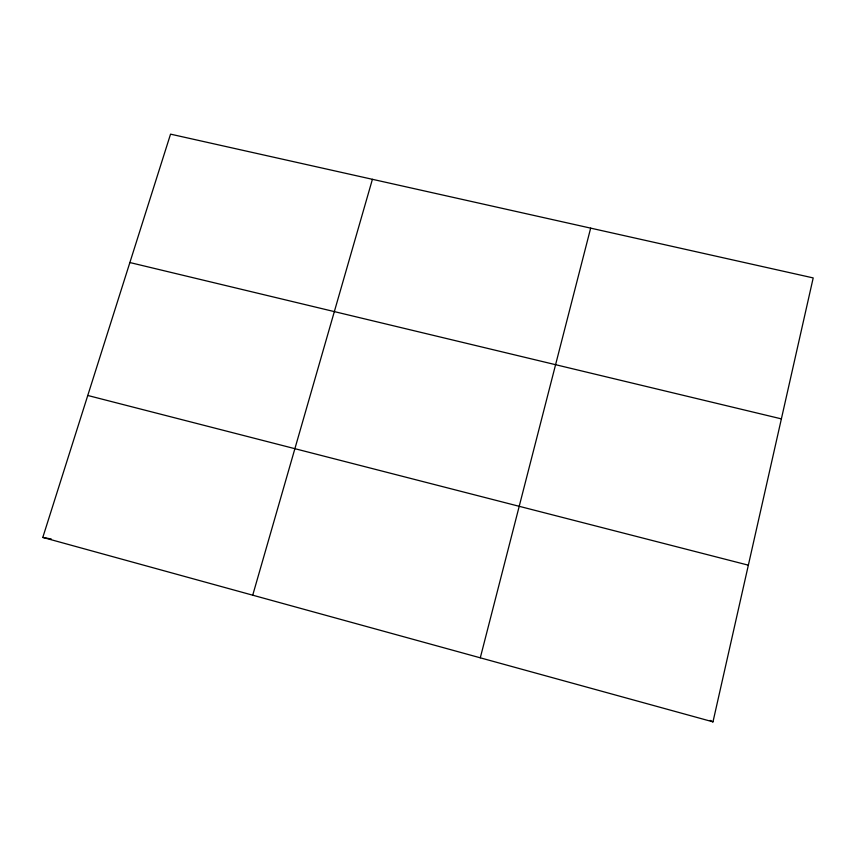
<?xml version="1.0" encoding="UTF-8"?>
<svg xmlns="http://www.w3.org/2000/svg" width="856" height="856" viewBox="0 0 856 856"><rect width="100%" height="100%" fill="white"/><g stroke="black" fill="none" stroke-linecap="round" stroke-linejoin="round"><path stroke-width="1.28" d="M712.984 721.854L813.2 277.922L170.547 134.146L42.8 537.418L712.984 721.854L710.18 720.399M480.291 657.815L590.661 228.135M252.723 595.188L372.414 179.311M42.8 537.418L51.264 539.002M129.877 262.546L781.378 418.873M87.761 395.472L748.347 565.174"/></g></svg>
